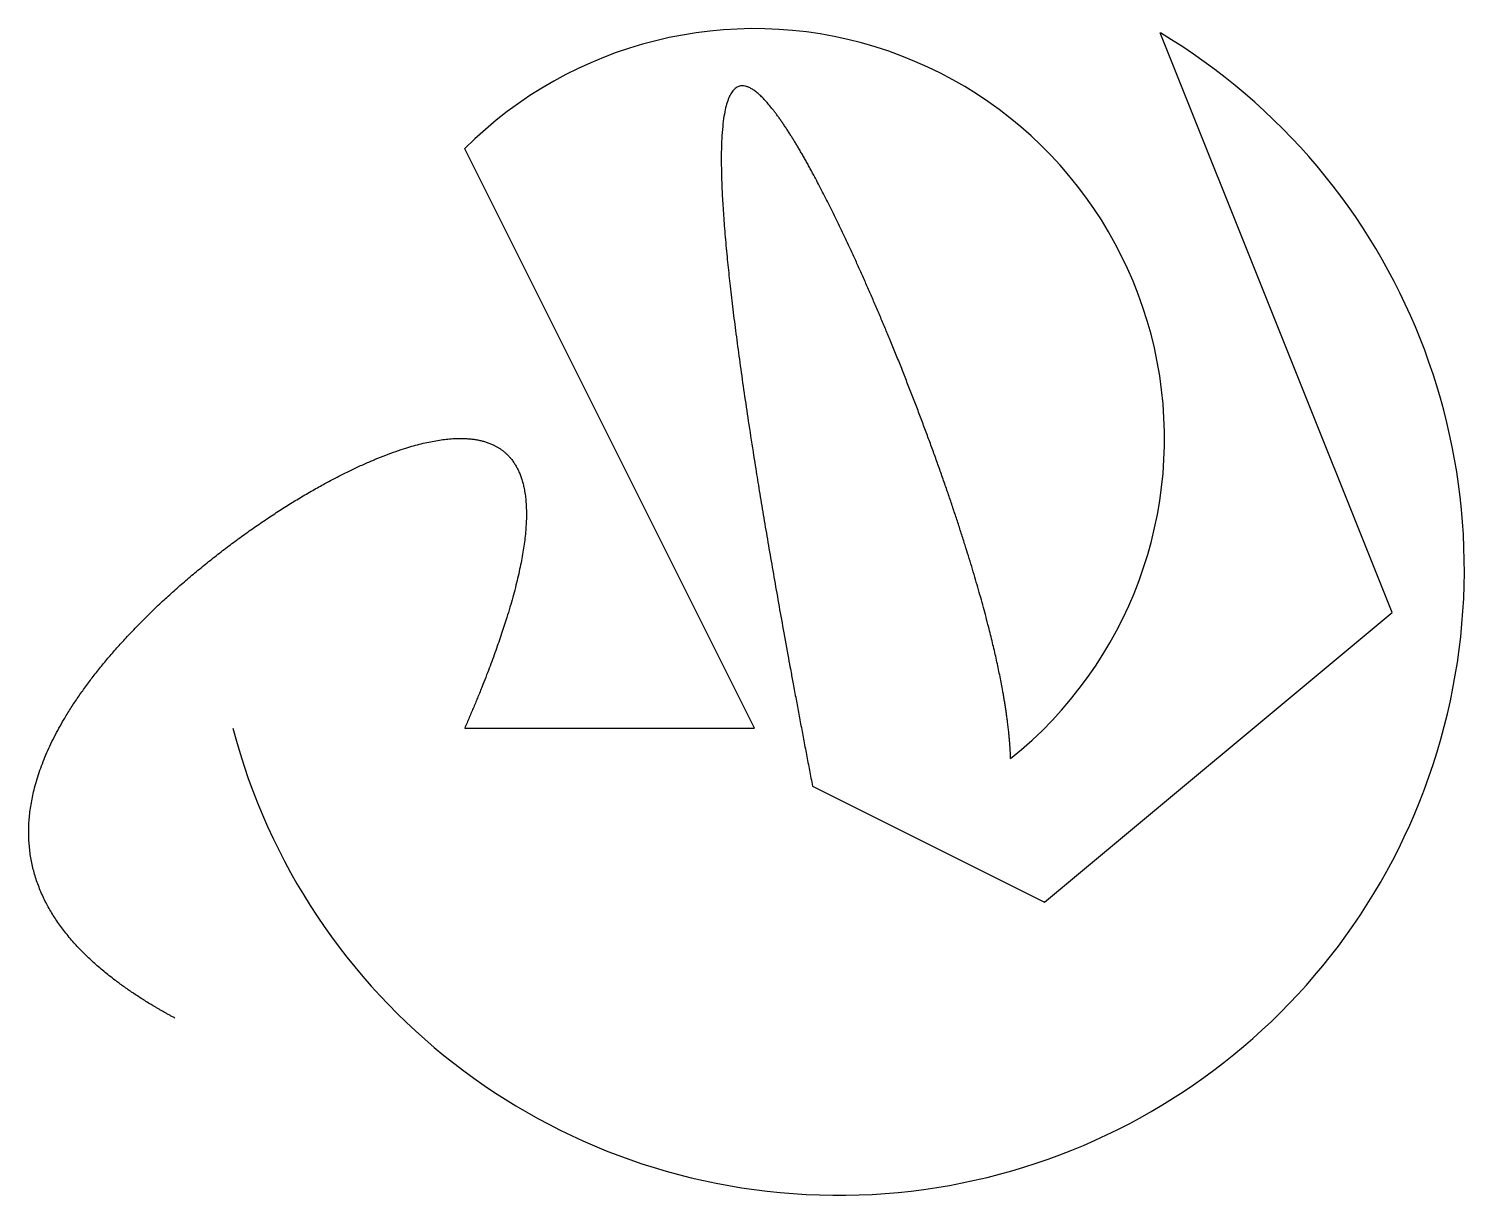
# Model space of a CAD drawing. Header units: millimetres. Extents: x -13 to 111, y -15 to 85.
import ezdxf

# ---------------------------------------------------------------- set-up
doc = ezdxf.new("R2010")
doc.units = ezdxf.units.MM
doc.layers.get('0').update_dxf_attribs({"linetype": 'CONTINUOUS'})

msp = doc.modelspace()

# ---------------------------------------------------------------- linework, layer by layer
for p, q in [((105, 35), (85, 85)), ((50, 25), (25, 75)), ((75, 10), (105, 35)), ((25, 25), (50, 25)), ((55, 20), (75, 10))]:
    msp.add_line(p, q)
for centre, radius, start, end in [((57.23, 38.7), 53.99, -165.3011, 59.0409), ((50, 50), 35.36, -51.3402, 135)]:
    msp.add_arc(centre, radius, start, end)
for points in [[(72.09, 22.39), (72.06, 23.23), (71.93, 25.03), (71.53, 28.07), (70.54, 32.79), (68.57, 39.8), (65.91, 47.76), (62.67, 56.31), (59.08, 64.81), (55.46, 72.38), (52.14, 78.09), (49.46, 81.06), (47.66, 80.61), (46.88, 76.39), (47.2, 68.28), (48.63, 56.28), (50.64, 43.63), (52.63, 32.47), (54.18, 24.28), (55, 20)], [(0, 0), (-1.59, 0.85), (-4.51, 2.61), (-8.16, 5.39), (-11.52, 9.41), (-13.19, 14.93), (-12.36, 20.89), (-9.19, 27.14), (-4.04, 33.44), (2.49, 39.37), (9.66, 44.49), (16.69, 48.3), (22.85, 50.34), (27.49, 50.23), (30.21, 47.74), (30.81, 42.79), (29.56, 36.88), (27.65, 31.36), (25.96, 27.2), (25, 25)]]:
    msp.add_open_spline(points, degree=5)

doc.saveas('drawing.dxf')
